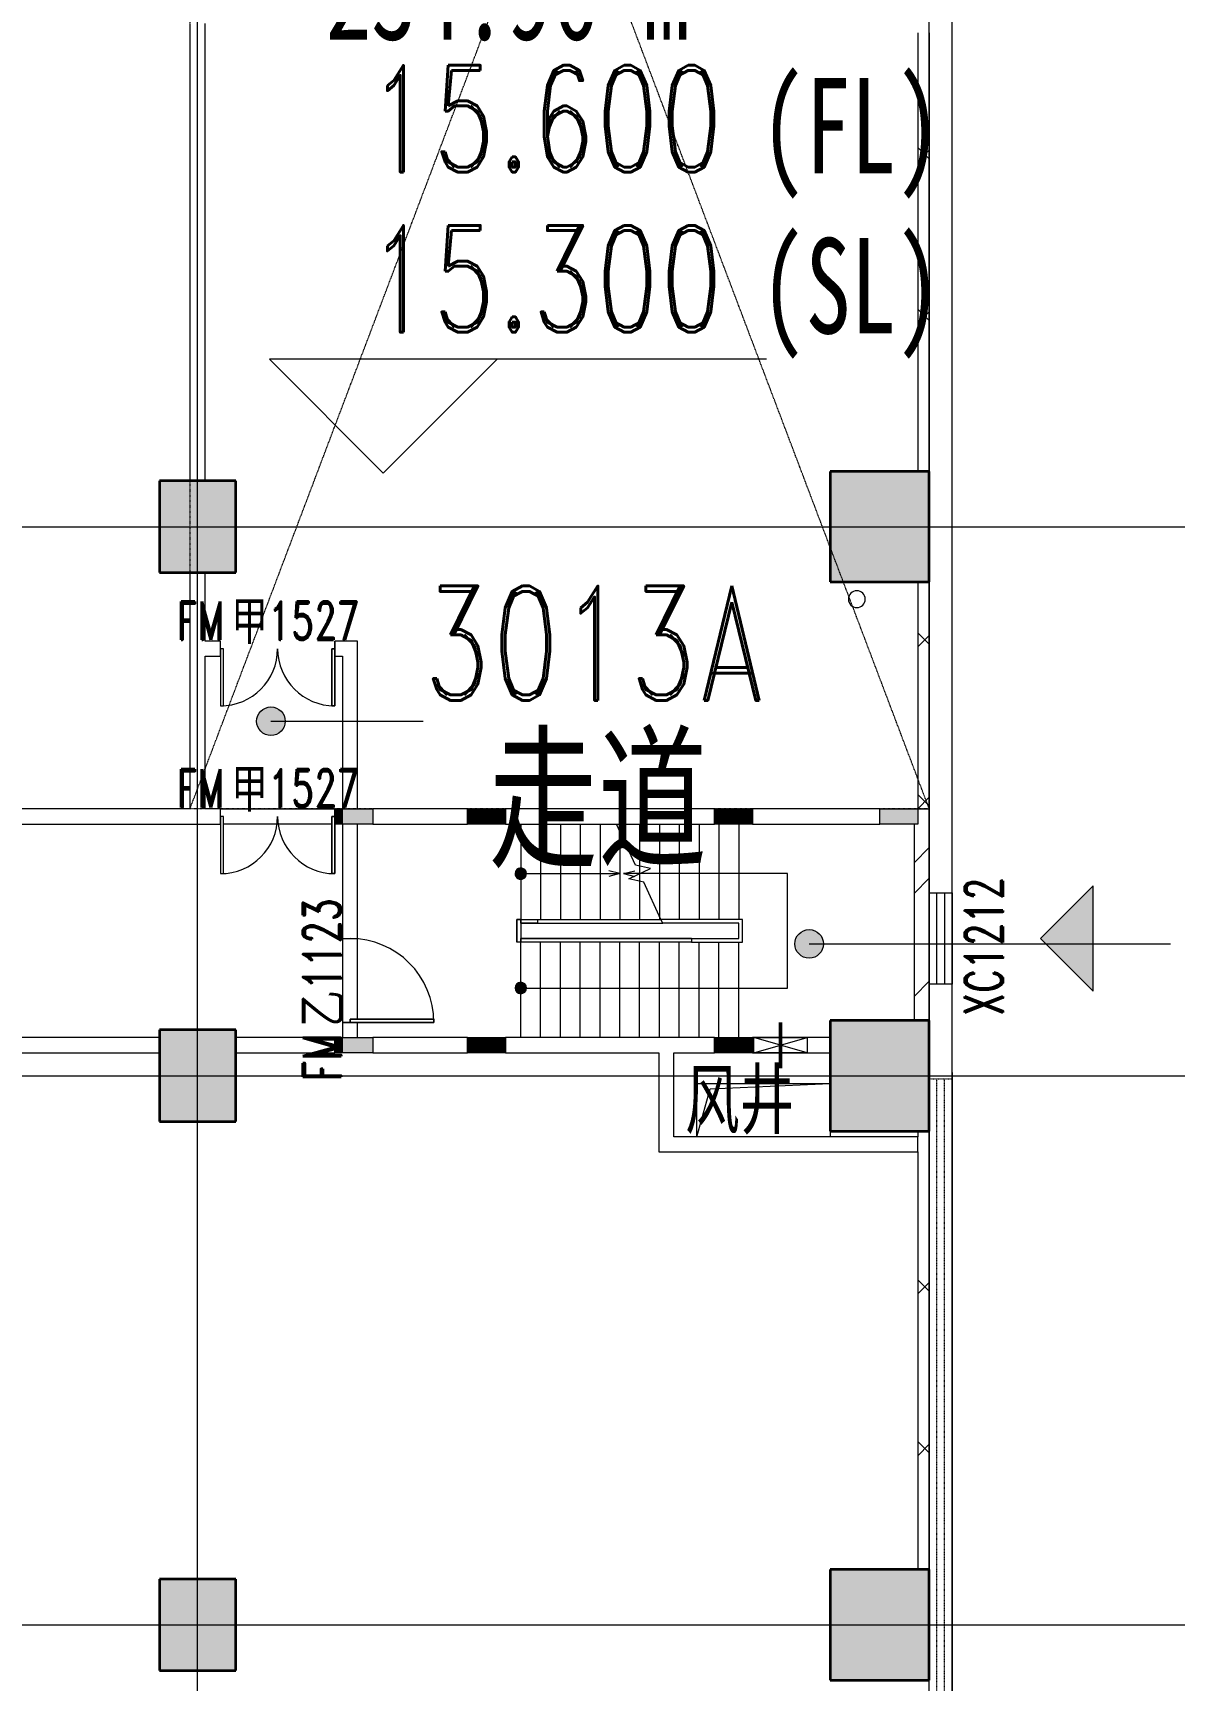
# Model space of a CAD drawing. Header units: millimetres. Extents: x -150677 to 326800, y -31706 to 192400.
# Drawn here: x 281039 to 296012, y 107275 to 128875 of the extents above; entities that cross this region are included whole.
import ezdxf

# ---------------------------------------------------------------- set-up
doc = ezdxf.new("R2010")
doc.units = ezdxf.units.MM
for name, pattern in [('X-HLP3-AR-F3-LAY-03-001$0$DASH-2', [1.6, 0.8, -0.8]), ('X-HLP3-AR-F3-LAY-03-001$0$划线', [6.36, 3.18, -3.18]), ('X-HLP3-AR-F3-LAY-03-001$0$架空线', [3.97, 2.38, -1.59]), ('X-HLP3-AR-F3-LAY-03-001$0$轴网线', [22.04, 18.38, -1.83, 0, -1.83])]:
    doc.linetypes.add(name, pattern=pattern)
doc.layers.get('0').update_dxf_attribs({"color": 8})
doc.layers.get('Defpoints').update_dxf_attribs({"color": 8})
for name, color, linetype, lineweight in [('X-HLP3-AR-F3-LAY-03-001$0$A-ANNO-DIMS', 8, 'Continuous', 9), ('X-HLP3-AR-F3-LAY-03-001$0$A-ANNO-NOTE', 8, 'Continuous', 5), ('X-HLP3-AR-F3-LAY-03-001$0$A-AREA-IDEN', 8, 'Continuous', 9), ('X-HLP3-AR-F3-LAY-03-001$0$A-DETL-GENF', 8, 'Continuous', 18), ('X-HLP3-AR-F3-LAY-03-001$0$A-DOOR', 8, 'Continuous', 5), ('X-HLP3-AR-F3-LAY-03-001$0$A-DOOR-IDEN', 8, 'Continuous', 9), ('X-HLP3-AR-F3-LAY-03-001$0$A-DOOR-OPNG', 8, 'Continuous', 5), ('X-HLP3-AR-F3-LAY-03-001$0$A-FLOR', 8, 'Continuous', 5), ('X-HLP3-AR-F3-LAY-03-001$0$A-FLOR-HRAL', 8, 'Continuous', 5), ('X-HLP3-AR-F3-LAY-03-001$0$A-GENM', 8, 'Continuous', 5), ('X-HLP3-AR-F3-LAY-03-001$0$A-GLAZ', 8, 'Continuous', 5), ('X-HLP3-AR-F3-LAY-03-001$0$A-GLAZ-IDEN', 8, 'Continuous', 9), ('X-HLP3-AR-F3-LAY-03-001$0$A-WALL', 8, 'Continuous', 5), ('X-HLP3-AR-F3-LAY-03-001$0$A-WALL-FNSH', 8, 'Continuous', 9), ('X-HLP3-AR-F3-LAY-03-001$0$A-WALL-PATT', 8, 'Continuous', 9), ('X-HLP3-AR-F3-LAY-03-001$0$P-PIPE', 8, 'Continuous', 5), ('X-HLP3-AR-F3-LAY-03-001$0$S-COLS', 8, 'Continuous', 5), ('X-HLP3-AR-F3-LAY-03-001$0$S-GRID', 8, 'Continuous', 9), ('X-HLP3-AR-F3-LAY-03-001$0$S-STRS', 8, 'Continuous', 5), ('X-HLP3-AR-F3-LAY-03-001$0$S-STRS-MBND', 8, 'Continuous', 5)]:
    doc.layers.add(name, color=color, linetype=linetype, lineweight=lineweight)
doc.styles.add('X-HLP3-AR-F3-LAY-03-001$0$RomanD', font='romand__.ttf', dxfattribs={"width": 0.7, "height": 1500})
doc.styles.add('X-HLP3-AR-F3-LAY-03-001$0$RomanD_1', font='romand__.ttf', dxfattribs={"width": 0.7, "height": 500})
doc.styles.add('X-HLP3-AR-F3-LAY-03-001$0$RomanD_2', font='romand__.ttf', dxfattribs={"width": 0.7, "height": 1400})
doc.styles.add('X-HLP3-AR-F3-LAY-03-001$0$RomanD_3', font='romand__.ttf', dxfattribs={"width": 0.65, "height": 1400})
doc.styles.add('X-HLP3-AR-F3-LAY-03-001$0$仿宋_1', font='simfang.ttf', dxfattribs={"width": 0.7, "height": 1500})
doc.styles.add('X-HLP3-AR-F3-LAY-03-001$0$仿宋_2', font='simfang.ttf', dxfattribs={"width": 0.7, "height": 1250})
doc.styles.add('X-HLP3-AR-F3-LAY-03-001$0$仿宋_5', font='simfang.ttf', dxfattribs={"width": 0.7, "height": 750})
doc.styles.add('X-HLP3-AR-F3-LAY-03-001$0$宋体', font='SimSun.ttf', dxfattribs={"width": 0.7, "height": 1250})
doc.styles.add('X-HLP3-AR-F3-LAY-03-001$0$微软雅黑', font='Microsoft YaHei.ttf', dxfattribs={"width": 0.7, "height": 500})
doc.dimstyles.new('X-HLP3-AR-F3-LAY-03-001$0$第一_二道尺寸线', dxfattribs={"dimscale": 304.8, "dimtxt": 1405.004626, "dimasz": 1.64042, "dimexe": 4.10105, "dimexo": 0.0625, "dimgap": 0, "dimtad": 1, "dimdec": 0, "dimzin": 0, "dimdsep": 46, "dimtxsty": 'X-HLP3-AR-F3-LAY-03-001$0$RomanD_3', "dimblk1": 'X-HLP3-AR-F3-LAY-03-001$0$_Oblique', "dimblk2": 'X-HLP3-AR-F3-LAY-03-001$0$_Oblique', "dimsah": 1, "dimcen": 0.09, "dimazin": 0, "dimtfac": 1, "dimtdec": 4, "dimtix": 1, "dimtmove": 0, "dimatfit": 3, "dimfxl": 8.2021, "dimfxlon": 1, "dimtvp": 1, "dimtolj": 1, "dimtzin": 0, "dimlwd": 18, "dimlwe": 18, "dimarcsym": 2})
pattern_1 = [(45, (-4e-09, 2e-10), (-1060.66, 1060.66), []), (135, (-4e-09, 2e-10), (-1060.66, -1060.66), [])]

# ---------------------------------------------------------------- blocks, each defined once
blk = doc.blocks.new('X-HLP3-AR-F3-LAY-03-001$0$X-AR-F3-00-W-002_HLP2_rvt-1-LAY-3F-1_500-A')
at = {"layer": 'X-HLP3-AR-F3-LAY-03-001$0$P-PIPE', "color": 96, "true_color": 0x007f00}
for start, end in [(0, 180), (180, 0)]:
    blk.add_arc((291850, 121450), 110, start, end, dxfattribs=at)
blk = doc.blocks.new('X-HLP3-AR-F3-LAY-03-001$0$X-ST-F3-03-C-001_HLP2_rvt-1-LAY-3F-1_500-A')
at = {"layer": 'X-HLP3-AR-F3-LAY-03-001$0$S-COLS', "true_color": 0xc0c0c0}
for points in [[(291527, 121675), (292800, 121675), (292800, 123125), (291500, 123125), (291500, 121675)], [(283100, 121800), (283700, 121800), (283700, 123000), (282700, 123000), (282700, 121800)], [(283700, 114600), (283700, 115800), (282700, 115800), (282700, 114600)], [(291575, 114475), (292800, 114475), (292800, 115925), (291500, 115925), (291500, 114475), (291527, 114475)], [(292000, 107275), (292800, 107275), (292800, 108725), (291500, 108725), (291500, 107275), (291616, 107275)], [(283700, 107400), (283700, 108600), (282700, 108600), (282700, 107400)]]:
    blk.add_hatch(color=9, dxfattribs=at).paths.add_polyline_path(points, flags=0)
at = {"layer": 'X-HLP3-AR-F3-LAY-03-001$0$S-COLS', "true_color": 0x808080}
for points in [[(285000, 118500), (285100, 118500), (285100, 118700), (285000, 118700)], [(285100, 118500), (285500, 118500), (285500, 118700), (285100, 118700)], [(286990, 118500), (286990, 118700), (286740, 118700), (286740, 118500)], [(287240, 118500), (287240, 118700), (286990, 118700), (286990, 118500)], [(289980, 118500), (290230, 118500), (290230, 118700), (289980, 118700)], [(290300, 118500), (290480, 118500), (290480, 118700), (290230, 118700), (290230, 118500)], [(292650, 118500), (292650, 118700), (292150, 118700), (292150, 118500), (292600, 118500)], [(285000, 115500), (285100, 115500), (285100, 115700), (285000, 115699), (285000, 115620)], [(285300, 115500), (285500, 115500), (285500, 115700), (285100, 115700), (285100, 115500)], [(286783, 115500), (286990, 115500), (286990, 115700), (286740, 115700), (286740, 115500)], [(287240, 115500), (287240, 115700), (286990, 115700), (286990, 115500)], [(290230, 115500), (290230, 115700), (289980, 115700), (289980, 115500)], [(290480, 115500), (290480, 115700), (290230, 115700), (290230, 115500)]]:
    blk.add_hatch(color=8, dxfattribs=at).paths.add_polyline_path(points, flags=0)
at = {"layer": 'X-HLP3-AR-F3-LAY-03-001$0$S-COLS', "color": 8, "lineweight": 35, "true_color": 0x808080}
for p, q in [((292800, 123125), (291500, 123125)), ((291500, 123125), (291500, 121675)), ((292800, 121675), (292800, 123125)), ((283700, 123000), (282700, 123000)), ((282700, 123000), (282700, 121800)), ((283700, 121800), (283700, 123000)), ((282700, 121800), (283700, 121800)), ((291500, 121675), (292800, 121675)), ((283700, 115800), (282700, 115800)), ((282700, 115800), (282700, 114600)), ((283700, 114600), (283700, 115800)), ((292800, 115925), (291500, 115925)), ((291500, 115925), (291500, 114475)), ((292800, 114475), (292800, 115925)), ((282700, 114600), (283700, 114600)), ((291500, 114475), (292800, 114475)), ((292800, 108725), (291500, 108725)), ((291500, 108725), (291500, 107275)), ((292800, 107275), (292800, 108725)), ((283700, 108600), (282700, 108600)), ((282700, 108600), (282700, 107400)), ((283700, 107400), (283700, 108600)), ((282700, 107400), (283700, 107400)), ((291500, 107275), (292800, 107275))]:
    blk.add_line(p, q, dxfattribs=at)
at = {"layer": 'X-HLP3-AR-F3-LAY-03-001$0$S-COLS', "color": 9, "lineweight": 15, "true_color": 0xc0c0c0}
for p, q in [((285000, 118500), (285000, 118700)), ((285000, 118700), (285100, 118700)), ((285100, 118700), (285500, 118700)), ((285100, 118500), (285100, 118700)), ((285500, 118700), (285500, 118500)), ((286740, 118700), (286990, 118700)), ((286740, 118500), (286740, 118700)), ((286990, 118700), (287240, 118700)), ((286990, 118700), (286990, 118500)), ((287240, 118700), (287240, 118500)), ((289980, 118500), (289980, 118700)), ((289980, 118700), (290230, 118700)), ((290230, 118700), (290480, 118700)), ((290230, 118500), (290230, 118700)), ((290480, 118700), (290480, 118500)), ((292150, 118700), (292650, 118700)), ((292150, 118500), (292150, 118700)), ((292650, 118700), (292650, 118500)), ((285100, 118500), (285000, 118500)), ((285300, 118500), (285100, 118500)), ((285500, 118500), (285300, 118500)), ((286990, 118500), (286740, 118500)), ((287240, 118500), (286990, 118500)), ((290230, 118500), (289980, 118500)), ((290480, 118500), (290230, 118500)), ((292450, 118500), (292150, 118500)), ((292650, 118500), (292450, 118500)), ((285000, 115500), (285000, 115700)), ((285000, 115700), (285100, 115700)), ((285100, 115700), (285300, 115700)), ((285100, 115500), (285100, 115700)), ((285300, 115700), (285500, 115700)), ((285500, 115700), (285500, 115500)), ((286740, 115700), (286990, 115700)), ((286740, 115500), (286740, 115700)), ((286990, 115700), (287240, 115700)), ((286990, 115700), (286990, 115500)), ((287240, 115700), (287240, 115500)), ((289980, 115500), (289980, 115700)), ((289980, 115700), (290230, 115700)), ((290230, 115700), (290480, 115700)), ((290230, 115500), (290230, 115700)), ((290480, 115700), (290480, 115500)), ((285100, 115500), (285000, 115500)), ((285500, 115500), (285100, 115500)), ((286990, 115500), (286740, 115500)), ((287240, 115500), (286990, 115500)), ((290230, 115500), (289980, 115500)), ((290480, 115500), (290230, 115500))]:
    blk.add_line(p, q, dxfattribs=at)
blk = doc.blocks.new('X-HLP3-AR-F3-LAY-03-001$0$栏杆扶手 - 栏杆扶手-1051157-LAY-3F-1_500-A')
at = {"layer": 'X-HLP3-AR-F3-LAY-03-001$0$A-FLOR-HRAL', "lineweight": 15}
for p, q in [((290300, 117250), (289280, 117250)), ((290300, 117200), (289303, 117200)), ((290350, 117250), (290300, 117250)), ((290350, 117250), (290300, 117250)), ((290350, 117250), (290300, 117250)), ((290300, 117000), (290300, 117200)), ((290350, 116950), (290350, 117250)), ((289680, 117000), (290300, 117000)), ((289680, 116950), (290350, 116950))]:
    blk.add_line(p, q, dxfattribs=at)
blk = doc.blocks.new('X-HLP3-AR-F3-LAY-03-001$0$顶部扶栏类型 - 顶部扶栏_内部_-1051164-LAY-3F-1_500-A')
at = {"layer": 'X-HLP3-AR-F3-LAY-03-001$0$A-FLOR-HRAL', "lineweight": 15}
for p, q in [((287440, 116950), (287440, 117000)), ((287440, 117000), (289680, 117000)), ((289680, 116950), (287440, 116950)), ((289680, 117000), (289680, 116950))]:
    blk.add_line(p, q, dxfattribs=at)
blk = doc.blocks.new('X-HLP3-AR-F3-LAY-03-001$0$顶部扶栏类型 - 顶部扶栏_内部_-V17-LAY-3F-1_500-A')
at = {"layer": 'X-HLP3-AR-F3-LAY-03-001$0$A-FLOR-HRAL', "lineweight": 15}
for p, q in [((287440, 116950), (287440, 117000)), ((289680, 117000), (287440, 117000)), ((289680, 116950), (287440, 116950))]:
    blk.add_line(p, q, dxfattribs=at)
blk = doc.blocks.new('X-HLP3-AR-F3-LAY-03-001$0$顶部扶栏类型 - 顶部扶栏_内部_-1376249-LAY-3F-1_500-A')
at = {"layer": 'X-HLP3-AR-F3-LAY-03-001$0$A-FLOR-HRAL', "lineweight": 15}
for p, q in [((287440, 117200), (287440, 117250)), ((287440, 117250), (287660, 117250)), ((287660, 117200), (287440, 117200)), ((287660, 117250), (287660, 117200))]:
    blk.add_line(p, q, dxfattribs=at)
blk = doc.blocks.new('X-HLP3-AR-F3-LAY-03-001$0$顶部扶栏类型 - 顶部扶栏_内部_-V23-LAY-3F-1_500-A')
at = {"layer": 'X-HLP3-AR-F3-LAY-03-001$0$A-FLOR-HRAL', "lineweight": 15}
for p, q in [((287440, 117250), (287440, 117200)), ((287440, 117250), (289280, 117250)), ((287440, 117200), (289303, 117200)), ((289303, 117200), (289280, 117250))]:
    blk.add_line(p, q, dxfattribs=at)
blk = doc.blocks.new('X-HLP3-AR-F3-LAY-03-001$0$顶部扶栏类型 - 顶部扶栏_内部_-1658943-LAY-3F-1_500-A')
at = {"layer": 'X-HLP3-AR-F3-LAY-03-001$0$A-FLOR-HRAL', "lineweight": 15}
for p, q in [((287390, 117250), (287440, 117250)), ((287390, 116950), (287390, 117250)), ((287440, 117200), (287440, 116950)), ((287440, 116950), (287390, 116950))]:
    blk.add_line(p, q, dxfattribs=at)
blk = doc.blocks.new('X-HLP3-AR-F3-LAY-03-001$0$顶部扶栏类型 - 顶部扶栏_内部_-V36-LAY-3F-1_500-A')
at = {"layer": 'X-HLP3-AR-F3-LAY-03-001$0$A-FLOR-HRAL', "lineweight": 15}
for p, q in [((287440, 117250), (287390, 117250)), ((287390, 117250), (287390, 116950)), ((287440, 117200), (287440, 116950)), ((287440, 116950), (287390, 116950))]:
    blk.add_line(p, q, dxfattribs=at)
blk = doc.blocks.new('X-HLP3-AR-F3-LAY-03-001$0$上楼梯路径-B - 顺砌剖面-1862824-LAY-3F-1_500-A')
at = {"layer": 'X-HLP3-AR-F3-LAY-03-001$0$A-DETL-GENF', "true_color": 0x808080}
blk.add_hatch(color=8, dxfattribs=at).paths.add_polyline_path([(0, 307), (-38, 297), (-65, 270), (-75, 232), (-65, 200), (-53, 179), (-19, 160), (19, 160), (53, 179), (72, 213), (72, 242), (65, 270), (37, 297), (19, 302)], flags=0)
at = {"layer": 'X-HLP3-AR-F3-LAY-03-001$0$A-DETL-GENF'}
for p, q in [((-1300, 232), (-1155, 271)), ((-75, 232), (-1300, 232)), ((-1300, 232), (-1155, 193)), ((53, 232), (-70, 232))]:
    blk.add_line(p, q, dxfattribs=at)
for start, end in [(360, 180), (180, 360)]:
    blk.add_arc((0, 232), 75, start, end, dxfattribs=at)
blk = doc.blocks.new('X-HLP3-AR-F3-LAY-03-001$0$下楼梯路径-D - 顺砌剖面-1888315-LAY-3F-1_500-A')
at = {"layer": 'X-HLP3-AR-F3-LAY-03-001$0$A-DETL-GENF', "true_color": 0x808080}
blk.add_hatch(color=8, dxfattribs=at).paths.add_polyline_path([(386, 1236), (349, 1226), (321, 1198), (314, 1180), (314, 1142), (321, 1123), (349, 1096), (386, 1086), (419, 1096), (439, 1108), (459, 1142), (459, 1170), (451, 1198), (436, 1216), (406, 1233)], flags=0)
at = {"layer": 'X-HLP3-AR-F3-LAY-03-001$0$A-DETL-GENF'}
for p, q in [((314, 1161), (-3114, 1161)), ((-3114, 1161), (-3114, -339)), ((386, 1161), (314, 1161)), ((-3114, -339), (-964, -339)), ((-964, -339), (-1109, -300)), ((-964, -339), (-1109, -378))]:
    blk.add_line(p, q, dxfattribs=at)
for start, end in [(0, 180), (180, 360)]:
    blk.add_arc((386, 1161), 75, start, end, dxfattribs=at)
blk = doc.blocks.new('X-HLP3-AR-F3-LAY-03-001$0$AR-F3-00-STA-001_HLP2_rvt-1-LAY-3F-1_500-A')
at = {"layer": 'X-HLP3-AR-F3-LAY-03-001$0$S-STRS', "lineweight": 15}
for p, q in [((287440, 118500), (287440, 117922)), ((287700, 118500), (287700, 117250)), ((287960, 118500), (287960, 117250)), ((288220, 118500), (288220, 117250)), ((288480, 118500), (288480, 117250)), ((288740, 118500), (288740, 118408)), ((288740, 118408), (288740, 117250)), ((289000, 118500), (289000, 117950)), ((289260, 118500), (289260, 117292)), ((289520, 118500), (289520, 117250)), ((289780, 118500), (289780, 117250)), ((290040, 118500), (290040, 117250)), ((290300, 118500), (290300, 117250)), ((289000, 117950), (289000, 117850)), ((287440, 117917), (287440, 117775)), ((287440, 117775), (287440, 117250)), ((289000, 117850), (289000, 117750)), ((289000, 117750), (289000, 117250)), ((289260, 117292), (289260, 117250)), ((285100, 117000), (285100, 115900)), ((287440, 116425), (287440, 116950)), ((287700, 115700), (287700, 116950)), ((287960, 115700), (287960, 116950)), ((288220, 115700), (288220, 116950)), ((288480, 115700), (288480, 116950)), ((288740, 115700), (288740, 116950)), ((289000, 115700), (289000, 116950)), ((289260, 115700), (289260, 116950)), ((289520, 115700), (289520, 116950)), ((289780, 115700), (289780, 116950)), ((290040, 115700), (290040, 116950)), ((290300, 115700), (290300, 116950)), ((287440, 116295), (287440, 116420)), ((287440, 116275), (287440, 116290)), ((287440, 115700), (287440, 116275))]:
    blk.add_line(p, q, dxfattribs=at)
at = {"layer": 'X-HLP3-AR-F3-LAY-03-001$0$S-STRS', "linetype": 'X-HLP3-AR-F3-LAY-03-001$0$架空线', "lineweight": 15}
for p, q in [((287440, 118500), (287440, 117922)), ((287700, 118500), (287700, 117250)), ((287960, 118500), (287960, 117250)), ((288220, 118500), (288220, 117250)), ((288480, 118500), (288480, 117250)), ((288740, 118500), (288740, 118408)), ((288740, 118408), (288740, 117250)), ((289000, 118500), (289000, 117950)), ((289260, 118500), (289260, 117292)), ((289520, 118500), (289520, 117250)), ((289780, 118500), (289780, 117250)), ((290040, 118500), (290040, 117250)), ((290300, 118500), (290300, 117250)), ((289000, 117950), (289000, 117850)), ((287440, 117917), (287440, 117775)), ((287440, 117775), (287440, 117250)), ((289000, 117850), (289000, 117750)), ((289000, 117750), (289000, 117250)), ((289260, 117292), (289260, 117250)), ((287440, 116425), (287440, 116950)), ((287700, 115700), (287700, 116950)), ((287960, 115700), (287960, 116950)), ((288220, 115700), (288220, 116950)), ((288480, 115700), (288480, 116950)), ((288740, 115700), (288740, 116950)), ((289000, 115700), (289000, 116950)), ((289260, 115700), (289260, 116950)), ((289520, 115700), (289520, 116950)), ((289780, 115700), (289780, 116950)), ((290040, 115700), (290040, 116950)), ((290300, 115700), (290300, 116950)), ((287440, 116295), (287440, 116420)), ((287440, 116275), (287440, 116290)), ((287440, 115700), (287440, 116275))]:
    blk.add_line(p, q, dxfattribs=at)
at = {"layer": 'X-HLP3-AR-F3-LAY-03-001$0$S-STRS-MBND', "lineweight": 15}
for p, q in [((288947, 117963), (288697, 118500)), ((289142, 117916), (288947, 117963)), ((288858, 117784), (289142, 117916)), ((289053, 117737), (288858, 117784)), ((289280, 117250), (289053, 117737))]:
    blk.add_line(p, q, dxfattribs=at)
at = {"lineweight": 15, "rotation": 180}
for name, p in [('X-HLP3-AR-F3-LAY-03-001$0$上楼梯路径-B - 顺砌剖面-1862824-LAY-3F-1_500-A', (287440, 118082)), ('X-HLP3-AR-F3-LAY-03-001$0$下楼梯路径-D - 顺砌剖面-1888315-LAY-3F-1_500-A', (287826, 117511))]:
    blk.add_blockref(name, p, dxfattribs=at)
at = {"color": 163, "lineweight": 15, "true_color": 0x667fcc}
for name in ['X-HLP3-AR-F3-LAY-03-001$0$顶部扶栏类型 - 顶部扶栏_内部_-1658943-LAY-3F-1_500-A', 'X-HLP3-AR-F3-LAY-03-001$0$顶部扶栏类型 - 顶部扶栏_内部_-V36-LAY-3F-1_500-A', 'X-HLP3-AR-F3-LAY-03-001$0$顶部扶栏类型 - 顶部扶栏_内部_-1376249-LAY-3F-1_500-A', 'X-HLP3-AR-F3-LAY-03-001$0$顶部扶栏类型 - 顶部扶栏_内部_-V23-LAY-3F-1_500-A', 'X-HLP3-AR-F3-LAY-03-001$0$栏杆扶手 - 栏杆扶手-1051157-LAY-3F-1_500-A', 'X-HLP3-AR-F3-LAY-03-001$0$顶部扶栏类型 - 顶部扶栏_内部_-1051164-LAY-3F-1_500-A', 'X-HLP3-AR-F3-LAY-03-001$0$顶部扶栏类型 - 顶部扶栏_内部_-V17-LAY-3F-1_500-A']:
    blk.add_blockref(name, (0, 0), dxfattribs=at)
blk = doc.blocks.new('X-HLP3-AR-F3-LAY-03-001$0$单扇平开防火门_带观察窗 - FM乙1123-4703350-LAY-3F-1_500-A')
at = {"layer": 'X-HLP3-AR-F3-LAY-03-001$0$A-DOOR'}
for p, q in [((550, 1100), (510, 1100)), ((510, 1100), (510, 0)), ((510, 1100), (550, 1100)), ((510, 900), (510, 1100)), ((550, 0), (550, 1100)), ((550, 1100), (550, 900)), ((510, 700), (510, 900)), ((550, 900), (550, 700)), ((510, 0), (510, 700)), ((550, 700), (550, 100)), ((510, 0), (550, 0)), ((550, 0), (510, 0))]:
    blk.add_line(p, q, dxfattribs=at)
blk.add_arc((550, 0), 1100, 90, 180, dxfattribs=at)
at = {"layer": 'X-HLP3-AR-F3-LAY-03-001$0$A-DOOR-OPNG'}
for p, q in [((-550, -100), (-550, 100)), ((550, -99), (550, 100))]:
    blk.add_line(p, q, dxfattribs=at)
blk = doc.blocks.new('X-HLP3-AR-F3-LAY-03-001$0$单扇窗 - XC1212-4534988-LAY-3F-1_500-A')
at = {"layer": 'X-HLP3-AR-F3-LAY-03-001$0$A-GLAZ'}
for p, q in [((-600, -155), (-600, 145)), ((-600, 145), (600, 145)), ((-600, 45), (600, 45)), ((600, 145), (600, -155)), ((600, -55), (-600, -55)), ((600, -155), (-600, -155))]:
    blk.add_line(p, q, dxfattribs=at)
blk = doc.blocks.new('X-HLP3-AR-F3-LAY-03-001$0$楼板洞口-A - F01-无翻边-4229765-LAY-3F-1_500-A')
at = {"layer": 'X-HLP3-AR-F3-LAY-03-001$0$A-GENM'}
for p, q in [((0, 0), (0, 700)), ((0, 700), (1750, 700)), ((175, 630), (1750, 700)), ((0, 0), (175, 630)), ((1750, 75), (1750, 0))]:
    blk.add_line(p, q, dxfattribs=at)
blk = doc.blocks.new('X-HLP3-AR-F3-LAY-03-001$0$双扇平开防火门_带观察窗 - FM甲1527-V70-LAY-3F-1_500-A')
at = {"layer": 'X-HLP3-AR-F3-LAY-03-001$0$A-DOOR'}
for p, q in [((-750, 100), (-750, 750)), ((-750, 750), (-710, 750)), ((-750, 750), (-750, 550)), ((-710, 750), (-750, 750)), ((-710, 750), (-710, 0)), ((-710, 550), (-710, 750)), ((750, 750), (710, 750)), ((710, 750), (710, 0)), ((750, 750), (710, 750)), ((710, 750), (710, 550)), ((750, 0), (750, 750)), ((750, 550), (750, 750)), ((-750, 550), (-750, 350)), ((-710, 350), (-710, 550)), ((710, 550), (710, 350)), ((750, 350), (750, 550)), ((-750, 350), (-750, 100)), ((-710, 0), (-710, 350)), ((710, 350), (710, 0)), ((750, 100), (750, 350)), ((-710, 0), (-750, 0)), ((-750, 0), (-710, 0)), ((710, 0), (750, 0)), ((710, 0), (750, 0))]:
    blk.add_line(p, q, dxfattribs=at)
for centre, start, end in [((-750, 0), 0, 90), ((750, 0), 90, 180)]:
    blk.add_arc(centre, 750, start, end, dxfattribs=at)
at = {"layer": 'X-HLP3-AR-F3-LAY-03-001$0$A-DOOR-OPNG'}
blk.add_line((750, 100), (750, -100), dxfattribs=at)
blk = doc.blocks.new('X-HLP3-AR-F3-LAY-03-001$0$矩形墙洞-D - H-4458347-LAY-3F-1_500-A')
at = {"layer": 'X-HLP3-AR-F3-LAY-03-001$0$A-GENM', "color": 7, "lineweight": 50}
blk.add_line((125, 300), (125, -300), dxfattribs=at)
at = {"layer": 'X-HLP3-AR-F3-LAY-03-001$0$A-GENM'}
for p, q in [((-225, -100), (-225, 100)), ((-225, 100), (475, 100)), ((475, -100), (-225, 100)), ((-225, -100), (475, 100)), ((475, 100), (475, -100)), ((475, -100), (-225, -100))]:
    blk.add_line(p, q, dxfattribs=at)
blk = doc.blocks.new('X-HLP3-AR-F3-LAY-03-001$0$双扇平开防火门_带观察窗 - FM甲1527-4642802-LAY-3F-1_500-A')
at = {"layer": 'X-HLP3-AR-F3-LAY-03-001$0$A-DOOR'}
for p, q in [((-750, 0), (-750, 750)), ((-750, 750), (-710, 750)), ((-750, 750), (-750, 550)), ((-710, 750), (-750, 750)), ((-710, 750), (-710, 0)), ((-710, 550), (-710, 750)), ((750, 750), (710, 750)), ((710, 750), (710, 0)), ((750, 750), (710, 750)), ((710, 750), (710, 550)), ((750, 0), (750, 750)), ((750, 550), (750, 750)), ((-750, 550), (-750, 350)), ((-710, 350), (-710, 550)), ((710, 550), (710, 350)), ((750, 350), (750, 550)), ((-750, 350), (-750, 100)), ((-710, 0), (-710, 350)), ((710, 350), (710, 0)), ((750, 100), (750, 350)), ((-710, 0), (-750, 0)), ((-750, 0), (-710, 0)), ((710, 0), (750, 0)), ((710, 0), (750, 0))]:
    blk.add_line(p, q, dxfattribs=at)
for centre, start, end in [((-750, 0), 0, 90), ((750, 0), 90, 180)]:
    blk.add_arc(centre, 750, start, end, dxfattribs=at)
at = {"layer": 'X-HLP3-AR-F3-LAY-03-001$0$A-DOOR-OPNG'}
for p, q in [((-750, 100), (-750, -100)), ((750, 100), (750, -100))]:
    blk.add_line(p, q, dxfattribs=at)
blk = doc.blocks.new('X-HLP3-AR-F3-LAY-03-001$0$百叶窗-带贴面 - BYC28728-4847192-LAY-3F-1_500-A')
at = {"layer": 'X-HLP3-AR-F3-LAY-03-001$0$A-GLAZ'}
for p, q in [((-14429, 250), (14451, 250)), ((14451, 250), (-14429, 250))]:
    blk.add_line(p, q, dxfattribs=at)
at = {"layer": 'X-HLP3-AR-F3-LAY-03-001$0$A-GLAZ', "linetype": 'X-HLP3-AR-F3-LAY-03-001$0$DASH-2'}
for p, q in [((-14349, -50), (-14349, 250)), ((14371, 250), (-14349, 250)), ((14371, 150), (-14349, 150)), ((14371, 50), (-14349, 50)), ((-7914, -50), (-13664, -50))]:
    blk.add_line(p, q, dxfattribs=at)
blk = doc.blocks.new('X-HLP3-AR-F3-LAY-03-001$0$under ground - A-4490530-LAY-3F-1_500-A')
at = {"layer": 'X-HLP3-AR-F3-LAY-03-001$0$A-DETL-GENF', "color": 9, "linetype": 'X-HLP3-AR-F3-LAY-03-001$0$划线', "lineweight": 5, "true_color": 0xbababa}
for p, q in [((0, 0), (0, -25600)), ((0, -25600), (9700, 0)), ((9700, -25600), (0, 0)), ((9700, -25600), (9700, 0)), ((9700, -25600), (0, -25600))]:
    blk.add_line(p, q, dxfattribs=at)
blk = doc.blocks.new('X-HLP3-AR-F3-LAY-03-001$0$_Oblique')
at = {"color": 0, "linetype": 'ByBlock', "lineweight": -2}
blk.add_line((-0.5, -0.5), (0.5, 0.5), dxfattribs=at)
blk = doc.blocks.new('*D927')
at = {"layer": 'Defpoints', "color": 0, "transparency": 16777216}
for p in [(308800, 151200), (311300, 151200), (308800, 144000), (165600, -17706.224274), (172800, -17706.224274), (172800, -20206.224274)]:
    blk.add_point(p, dxfattribs=at)
at = {"layer": 'X-HLP3-AR-F3-LAY-03-001$0$A-ANNO-DIMS', "color": 0, "lineweight": 18, "transparency": 16777216}
for p, q in [((308819.05, 151200), (312550, 151200)), ((311300, 144000), (311300, 151200)), ((308819.05, 144000), (312550, 144000)), ((165600, -17725.274274), (165600, -21456.224274)), ((172800, -17725.274274), (172800, -21456.224274)), ((165600, -20206.224274), (172800, -20206.224274))]:
    blk.add_line(p, q, dxfattribs=at)
at = {"layer": 'X-HLP3-AR-F3-LAY-03-001$0$A-ANNO-DIMS', "color": 0, "lineweight": 18, "transparency": 16777216, "xscale": 500.0000000000001, "yscale": 500.0000000000001, "zscale": 500.0000000000001}
for p, rotation in [((311300, 151200), 90), ((311300, 144000), 270), ((165600, -20206.224274), 180)]:
    blk.add_blockref('X-HLP3-AR-F3-LAY-03-001$0$_Oblique', p, dxfattribs=dict(at, rotation=rotation))
blk.add_blockref('X-HLP3-AR-F3-LAY-03-001$0$_Oblique', (172800, -20206.224274), dxfattribs=at)
at = {"layer": 'X-HLP3-AR-F3-LAY-03-001$0$A-ANNO-DIMS', "color": 0, "lineweight": 18, "transparency": 16777216, "insert": (310600, 147600), "char_height": 1400, "width": 3890.7820424, "attachment_point": 5, "rotation": 90, "style": 'X-HLP3-AR-F3-LAY-03-001$0$RomanD_3'}
blk.add_mtext('\\A1;7200', dxfattribs=at)
at = {"layer": 'X-HLP3-AR-F3-LAY-03-001$0$A-ANNO-DIMS', "color": 0, "lineweight": 18, "transparency": 16777216, "insert": (169200, -19506.224274), "char_height": 1400, "width": 3890.7820424, "attachment_point": 5, "style": 'X-HLP3-AR-F3-LAY-03-001$0$RomanD_3'}
blk.add_mtext('\\A1;7200', dxfattribs=at)
blk = doc.blocks.new('*D928')
at = {"layer": 'Defpoints', "color": 0, "transparency": 16777216}
for p in [(308800, 158400), (311300, 158400), (308800, 151200), (172800, -17706.224274), (180000, -17706.224274), (180000, -20206.224274)]:
    blk.add_point(p, dxfattribs=at)
at = {"layer": 'X-HLP3-AR-F3-LAY-03-001$0$A-ANNO-DIMS', "color": 0, "lineweight": 18, "transparency": 16777216}
for p, q in [((308819.05, 158400), (312550, 158400)), ((311300, 151200), (311300, 158400)), ((308819.05, 151200), (312550, 151200)), ((172800, -17725.274274), (172800, -21456.224274)), ((180000, -17725.274274), (180000, -21456.224274)), ((172800, -20206.224274), (180000, -20206.224274))]:
    blk.add_line(p, q, dxfattribs=at)
at = {"layer": 'X-HLP3-AR-F3-LAY-03-001$0$A-ANNO-DIMS', "color": 0, "lineweight": 18, "transparency": 16777216, "xscale": 500.0000000000001, "yscale": 500.0000000000001, "zscale": 500.0000000000001}
for p, rotation in [((311300, 158400), 90), ((311300, 151200), 270), ((172800, -20206.224274), 180)]:
    blk.add_blockref('X-HLP3-AR-F3-LAY-03-001$0$_Oblique', p, dxfattribs=dict(at, rotation=rotation))
blk.add_blockref('X-HLP3-AR-F3-LAY-03-001$0$_Oblique', (180000, -20206.224274), dxfattribs=at)
at = {"layer": 'X-HLP3-AR-F3-LAY-03-001$0$A-ANNO-DIMS', "color": 0, "lineweight": 18, "transparency": 16777216, "insert": (310600, 154800), "char_height": 1400, "width": 3890.7820424, "attachment_point": 5, "rotation": 90, "style": 'X-HLP3-AR-F3-LAY-03-001$0$RomanD_3'}
blk.add_mtext('\\A1;7200', dxfattribs=at)
at = {"layer": 'X-HLP3-AR-F3-LAY-03-001$0$A-ANNO-DIMS', "color": 0, "lineweight": 18, "transparency": 16777216, "insert": (176400, -19506.224274), "char_height": 1400, "width": 3890.7820424, "attachment_point": 5, "style": 'X-HLP3-AR-F3-LAY-03-001$0$RomanD_3'}
blk.add_mtext('\\A1;7200', dxfattribs=at)
blk = doc.blocks.new('*D929')
at = {"layer": 'Defpoints', "color": 0, "transparency": 16777216}
for p in [(308800, 159050), (311300, 159050), (308800, 158400), (180000, -17706), (187200, -17706), (187200, -20206)]:
    blk.add_point(p, dxfattribs=at)
at = {"layer": 'X-HLP3-AR-F3-LAY-03-001$0$A-ANNO-DIMS', "color": 0, "lineweight": 18, "transparency": 16777216}
for p, q in [((311300, 159050), (311300, 159550)), ((308819, 159050), (312550, 159050)), ((311300, 158400), (311300, 159050)), ((308819, 158400), (312550, 158400)), ((311300, 158400), (311300, 157900)), ((180000, -17725), (180000, -21456)), ((187200, -17725), (187200, -21456)), ((180000, -20206), (187200, -20206))]:
    blk.add_line(p, q, dxfattribs=at)
at = {"layer": 'X-HLP3-AR-F3-LAY-03-001$0$A-ANNO-DIMS', "color": 0, "lineweight": 18, "transparency": 16777216, "xscale": 500.0000000000001, "yscale": 500.0000000000001, "zscale": 500.0000000000001}
for p, rotation in [((311300, 159050), 270), ((311300, 158400), 90), ((180000, -20206), 180)]:
    blk.add_blockref('X-HLP3-AR-F3-LAY-03-001$0$_Oblique', p, dxfattribs=dict(at, rotation=rotation))
blk.add_blockref('X-HLP3-AR-F3-LAY-03-001$0$_Oblique', (187200, -20206), dxfattribs=at)
at = {"layer": 'X-HLP3-AR-F3-LAY-03-001$0$A-ANNO-DIMS', "color": 0, "lineweight": 18, "transparency": 16777216, "insert": (310600, 158725), "char_height": 1400, "width": 2918.09, "attachment_point": 5, "rotation": 90, "style": 'X-HLP3-AR-F3-LAY-03-001$0$RomanD_3'}
blk.add_mtext('\\A1;650', dxfattribs=at)
at = {"layer": 'X-HLP3-AR-F3-LAY-03-001$0$A-ANNO-DIMS', "color": 0, "lineweight": 18, "transparency": 16777216, "insert": (183600, -19506), "char_height": 1400, "width": 3890.78, "attachment_point": 5, "style": 'X-HLP3-AR-F3-LAY-03-001$0$RomanD_3'}
blk.add_mtext('\\A1;7200', dxfattribs=at)
blk = doc.blocks.new('*D930')
at = {"layer": 'Defpoints', "color": 0, "transparency": 16777216}
for p in [(312800, 159050), (312800, -650), (315300, -650), (187200, -17706), (194400, -17706), (194400, -20206)]:
    blk.add_point(p, dxfattribs=at)
at = {"layer": 'X-HLP3-AR-F3-LAY-03-001$0$A-ANNO-DIMS', "color": 0, "lineweight": 18, "transparency": 16777216}
for p, q in [((312819, 159050), (316550, 159050)), ((315300, 159050), (315300, -650)), ((312819, -650), (316550, -650)), ((187200, -17725), (187200, -21456)), ((194400, -17725), (194400, -21456)), ((187200, -20206), (194400, -20206))]:
    blk.add_line(p, q, dxfattribs=at)
at = {"layer": 'X-HLP3-AR-F3-LAY-03-001$0$A-ANNO-DIMS', "color": 0, "lineweight": 18, "transparency": 16777216, "xscale": 500.0000000000001, "yscale": 500.0000000000001, "zscale": 500.0000000000001}
for p, rotation in [((315300, 159050), 90), ((315300, -650), 270), ((187200, -20206), 180)]:
    blk.add_blockref('X-HLP3-AR-F3-LAY-03-001$0$_Oblique', p, dxfattribs=dict(at, rotation=rotation))
blk.add_blockref('X-HLP3-AR-F3-LAY-03-001$0$_Oblique', (194400, -20206), dxfattribs=at)
at = {"layer": 'X-HLP3-AR-F3-LAY-03-001$0$A-ANNO-DIMS', "color": 0, "lineweight": 18, "transparency": 16777216, "insert": (314600, 79200), "char_height": 1400, "width": 5836.17, "attachment_point": 5, "rotation": 90, "style": 'X-HLP3-AR-F3-LAY-03-001$0$RomanD_3'}
blk.add_mtext('\\A1;159700', dxfattribs=at)
at = {"layer": 'X-HLP3-AR-F3-LAY-03-001$0$A-ANNO-DIMS', "color": 0, "lineweight": 18, "transparency": 16777216, "insert": (190800, -19506), "char_height": 1400, "width": 3890.78, "attachment_point": 5, "style": 'X-HLP3-AR-F3-LAY-03-001$0$RomanD_3'}
blk.add_mtext('\\A1;7200', dxfattribs=at)
blk = doc.blocks.new('*D932')
at = {"layer": 'Defpoints', "color": 0, "transparency": 16777216}
for p in [(293100, 180900), (-300, 178400), (293100, 178400), (201600, -17706.224274), (208800, -17706.224274), (208800, -20206.224274)]:
    blk.add_point(p, dxfattribs=at)
at = {"layer": 'X-HLP3-AR-F3-LAY-03-001$0$A-ANNO-DIMS', "color": 0, "lineweight": 18, "transparency": 16777216}
for p, q in [((-300, 178419.05), (-300, 182150)), ((293100, 178419.05), (293100, 182150)), ((-300, 180900), (293100, 180900)), ((201600, -17725.274274), (201600, -21456.224274)), ((208800, -17725.274274), (208800, -21456.224274)), ((201600, -20206.224274), (208800, -20206.224274))]:
    blk.add_line(p, q, dxfattribs=at)
at = {"layer": 'X-HLP3-AR-F3-LAY-03-001$0$A-ANNO-DIMS', "color": 0, "lineweight": 18, "transparency": 16777216, "xscale": 500.0000000000001, "yscale": 500.0000000000001, "zscale": 500.0000000000001, "rotation": 180}
for p in [(-300, 180900), (201600, -20206.224274)]:
    blk.add_blockref('X-HLP3-AR-F3-LAY-03-001$0$_Oblique', p, dxfattribs=at)
at = {"layer": 'X-HLP3-AR-F3-LAY-03-001$0$A-ANNO-DIMS', "color": 0, "lineweight": 18, "transparency": 16777216, "xscale": 500.0000000000001, "yscale": 500.0000000000001, "zscale": 500.0000000000001}
for p in [(293100, 180900), (208800, -20206.224274)]:
    blk.add_blockref('X-HLP3-AR-F3-LAY-03-001$0$_Oblique', p, dxfattribs=at)
at = {"layer": 'X-HLP3-AR-F3-LAY-03-001$0$A-ANNO-DIMS', "color": 0, "lineweight": 18, "transparency": 16777216, "char_height": 1400, "attachment_point": 5, "style": 'X-HLP3-AR-F3-LAY-03-001$0$RomanD_3'}
for s, insert, width in [('\\A1;293400', (146400, 181600), 5836.1730636), ('\\A1;7200', (205200, -19506.224274), 3890.7820424)]:
    blk.add_mtext(s, dxfattribs=dict(at, insert=insert, width=width))
blk = doc.blocks.new('X-HLP3-AR-F3-LAY-03-001$0$高程点-说明仿宋-2 - 高程点-说明仿宋-2-1141479-LAY-3F-1_500-A')
at = {"layer": 'X-HLP3-AR-F3-LAY-03-001$0$A-ANNO-NOTE', "lineweight": 18}
for p, q in [((10.062, 2.987), (-2.987, 2.987)), ((0, 0), (-2.987, 2.987)), ((0, 0), (2.987, 2.987))]:
    blk.add_line(p, q, dxfattribs=at)

msp = doc.modelspace()

# ---------------------------------------------------------------- hatches: boundary and pattern name
at = {"layer": 'X-HLP3-AR-F3-LAY-03-001$0$A-ANNO-NOTE'}
msp.add_hatch(color=256, dxfattribs=at).paths.add_polyline_path([(294950, 116310.7), (294950, 117689.3), (294260.7, 117000)], flags=0)
at = {"layer": 'X-HLP3-AR-F3-LAY-03-001$0$A-AREA-IDEN', "lineweight": 18}
h = msp.add_hatch(color=256, dxfattribs=at)
edge = h.paths.add_edge_path(flags=0)
edge.add_arc((284162.1, 119849.1), 187.5, 0, 360)
h = msp.add_hatch(color=256, dxfattribs=at)
edge = h.paths.add_edge_path(flags=0)
edge.add_arc((291224.1, 116929), 187.5, 0, 360)
at = {"layer": 'X-HLP3-AR-F3-LAY-03-001$0$A-WALL-PATT', "lineweight": 5}
h = msp.add_hatch(dxfattribs=at)
h.set_pattern_fill('FP_14', color=256, style=0, pattern_type=2)
h.set_pattern_definition(pattern_1)
h.paths.add_polyline_path([(292734.9, 118700), (292800, 118700), (292800, 121675), (292650, 121675), (292650, 118700)], flags=0)
h.paths.add_polyline_path([(292800, 123125), (292800, 128875), (292650, 128875), (292650, 123125), (292754.4, 123125)], flags=0)
h.paths.add_polyline_path([(292800, 130325), (292800, 133240), (292650, 133240), (292650, 130325), (292680.1, 130325)], flags=0)
h.paths.add_polyline_path([(292650, 137525), (292800, 137525), (292800, 143275), (292650, 143275)], flags=0)
h = msp.add_hatch(dxfattribs=at)
h.set_pattern_fill('FP_17', color=256, style=0, pattern_type=2)
h.set_pattern_definition([(45, (-4e-09, 2e-10), (-1325.825, 1325.825), []), (45, (-4e-09, 400), (-1325.825, 1325.825), []), (45, (-4e-09, 1300), (-1325.825, 1325.825), [1875, -625])])
h.paths.add_polyline_path([(292771.7, 115925), (292800, 115925), (292800, 118700), (292650, 118700), (292650, 118500), (292600, 118500), (292600, 115925), (292650, 115925)], flags=0)
h = msp.add_hatch(dxfattribs=at)
h.set_pattern_fill('FP_14', color=256, style=0, pattern_type=2)
h.set_pattern_definition(pattern_1)
h.paths.add_polyline_path([(292734.9, 82700), (292800, 82700), (292800, 85675), (292650, 85675), (292650, 82700)], flags=0)
h.paths.add_polyline_path([(292650, 87125), (292800, 87125), (292800, 92875), (292650, 92875)], flags=0)
h.paths.add_polyline_path([(292800, 94325), (292800, 97240), (292650, 97240), (292650, 94325), (292767.5, 94325)], flags=0)
h.paths.add_polyline_path([(292650, 101525), (292800, 101525), (292800, 107275), (292650, 107275), (292650, 106883.1)], flags=0)
h.paths.add_polyline_path([(292711.1, 108725), (292800, 108725), (292800, 114475), (292650, 114475), (292650, 108725)], flags=0)

# ---------------------------------------------------------------- linework, layer by layer
at = {"layer": 'X-HLP3-AR-F3-LAY-03-001$0$A-ANNO-NOTE', "lineweight": 18}
for p, q in [((294950, 117689.3), (294260.7, 117000)), ((294950, 116310.7), (294950, 117689.3)), ((294260.7, 117000), (294950, 116310.7))]:
    msp.add_line(p, q, dxfattribs=at)
at = {"layer": 'X-HLP3-AR-F3-LAY-03-001$0$A-AREA-IDEN', "lineweight": 18}
for p, q in [((284162.1, 119849.1), (286157.7, 119849.1)), ((291224.1, 116929), (295965.7, 116929))]:
    msp.add_line(p, q, dxfattribs=at)
for centre in [(284162.1, 119849.1), (291224.1, 116929)]:
    msp.add_circle(centre, 187.5, dxfattribs=at)
at = {"layer": 'X-HLP3-AR-F3-LAY-03-001$0$A-FLOR'}
for p, q in [((283500, 118700), (285000, 118700)), ((284960, 118500), (283540, 118500)), ((285300, 115940), (285300, 117000)), ((289750, 115100), (291500, 115100)), ((289750, 114400), (289750, 115100)), ((291500, 114475), (291500, 114400))]:
    msp.add_line(p, q, dxfattribs=at)
at = {"layer": 'X-HLP3-AR-F3-LAY-03-001$0$A-WALL', "lineweight": 9}
for p, q in [((283100, 129000), (283100, 123000)), ((283300, 123000), (283300, 129000)), ((292650, 128875), (292650, 123125)), ((292800, 128875), (292800, 123125)), ((292800, 123125), (292800, 128875)), ((283100, 121800), (283100, 118700)), ((283300, 120900), (283300, 121800)), ((292650, 121675), (292650, 118700)), ((292800, 121675), (292800, 115925)), ((292800, 118700), (292800, 121675)), ((283500, 120900), (283300, 120900)), ((283500, 120700), (283500, 120900)), ((285300, 120900), (285000, 120900)), ((285000, 120900), (285000, 120700)), ((285300, 118700), (285300, 120900)), ((283300, 118700), (283300, 120700)), ((283300, 120700), (283500, 120700)), ((285000, 120700), (285100, 120700)), ((285100, 120700), (285100, 118700)), ((283100, 118700), (268500, 118700)), ((283500, 118700), (283300, 118700)), ((283500, 118500), (283500, 118700)), ((286740, 118700), (285500, 118700)), ((289980, 118700), (287240, 118700)), ((292150, 118700), (290480, 118700)), ((292800, 115925), (292800, 118700)), ((268500, 118500), (283500, 118500)), ((285100, 118500), (285100, 117000)), ((285300, 117000), (285300, 118500)), ((285500, 118500), (286740, 118500)), ((287240, 118500), (289980, 118500)), ((290480, 118500), (292150, 118500)), ((292600, 118500), (292600, 115925)), ((285100, 117000), (285300, 117000)), ((285300, 115900), (285100, 115900)), ((285100, 115900), (285100, 115700)), ((285300, 115700), (285300, 115900)), ((282700, 115700), (274100, 115700)), ((285000, 115700), (283700, 115700)), ((286740, 115700), (285500, 115700)), ((289980, 115700), (287240, 115700)), ((291500, 115700), (290480, 115700)), ((274100, 115500), (282700, 115500)), ((283700, 115500), (285000, 115500)), ((285500, 115500), (286740, 115500)), ((287240, 115500), (289250, 115500)), ((289250, 115500), (289250, 114200)), ((289450, 115500), (289980, 115500)), ((289450, 114400), (289450, 115500)), ((290480, 115500), (291500, 115500)), ((292650, 114400), (289450, 114400)), ((292650, 114475), (292650, 114400)), ((292800, 114475), (292800, 108725)), ((292800, 108725), (292800, 114475)), ((289250, 114200), (292650, 114200)), ((292650, 114200), (292650, 108725))]:
    msp.add_line(p, q, dxfattribs=at)
at = {"layer": 'X-HLP3-AR-F3-LAY-03-001$0$A-WALL'}
for p, q in [((292650, 118700), (292800, 118700)), ((292650, 114200), (292650, 114400))]:
    msp.add_line(p, q, dxfattribs=at)
at = {"layer": 'X-HLP3-AR-F3-LAY-03-001$0$A-WALL-FNSH', "lineweight": 5}
msp.add_line((293100, 100760), (293100, 133240), dxfattribs=at)
at = {"layer": 'X-HLP3-AR-F3-LAY-03-001$0$S-GRID', "linetype": 'X-HLP3-AR-F3-LAY-03-001$0$轴网线'}
for p, q in [((283200, -17706.2), (283200, 174400)), ((292800, -17706.2), (292800, 174400)), ((-16000, 122400), (308800, 122400)), ((-16000, 115200), (308800, 115200)), ((-16000, 108000), (308800, 108000))]:
    msp.add_line(p, q, dxfattribs=at)

# ---------------------------------------------------------------- block references
at = {"lineweight": 5}
for name in ['X-HLP3-AR-F3-LAY-03-001$0$X-AR-F3-00-W-002_HLP2_rvt-1-LAY-3F-1_500-A', 'X-HLP3-AR-F3-LAY-03-001$0$X-ST-F3-03-C-001_HLP2_rvt-1-LAY-3F-1_500-A', 'X-HLP3-AR-F3-LAY-03-001$0$AR-F3-00-STA-001_HLP2_rvt-1-LAY-3F-1_500-A']:
    msp.add_blockref(name, (0, 0), dxfattribs=at)
at = {"layer": 'X-HLP3-AR-F3-LAY-03-001$0$A-ANNO-NOTE', "lineweight": 18, "xscale": 500, "yscale": 500, "zscale": 500}
msp.add_blockref('X-HLP3-AR-F3-LAY-03-001$0$高程点-说明仿宋-2 - 高程点-说明仿宋-2-1141479-LAY-3F-1_500-A', (285635.2, 123101.3), dxfattribs=at)
at = {"layer": 'X-HLP3-AR-F3-LAY-03-001$0$A-DETL-GENF', "lineweight": 5}
msp.add_blockref('X-HLP3-AR-F3-LAY-03-001$0$under ground - A-4490530-LAY-3F-1_500-A', (283100, 144300), dxfattribs=at)
at = {"layer": 'X-HLP3-AR-F3-LAY-03-001$0$A-DOOR'}
for name, p, rotation in [('X-HLP3-AR-F3-LAY-03-001$0$双扇平开防火门_带观察窗 - FM甲1527-4642802-LAY-3F-1_500-A', (284250, 120800), 180), ('X-HLP3-AR-F3-LAY-03-001$0$双扇平开防火门_带观察窗 - FM甲1527-V70-LAY-3F-1_500-A', (284250, 118600), 180), ('X-HLP3-AR-F3-LAY-03-001$0$单扇平开防火门_带观察窗 - FM乙1123-4703350-LAY-3F-1_500-A', (285200, 116450), 270)]:
    msp.add_blockref(name, p, dxfattribs=dict(at, rotation=rotation))
at = {"layer": 'X-HLP3-AR-F3-LAY-03-001$0$A-GENM'}
for name, p in [('X-HLP3-AR-F3-LAY-03-001$0$矩形墙洞-D - H-4458347-LAY-3F-1_500-A', (290725, 115600)), ('X-HLP3-AR-F3-LAY-03-001$0$楼板洞口-A - F01-无翻边-4229765-LAY-3F-1_500-A', (289750, 114400))]:
    msp.add_blockref(name, p, dxfattribs=at)
at = {"layer": 'X-HLP3-AR-F3-LAY-03-001$0$A-GLAZ', "rotation": 270}
for name, p in [('X-HLP3-AR-F3-LAY-03-001$0$单扇窗 - XC1212-4534988-LAY-3F-1_500-A', (292955, 117000)), ('X-HLP3-AR-F3-LAY-03-001$0$百叶窗-带贴面 - BYC28728-4847192-LAY-3F-1_500-A', (292850, 100811.4))]:
    msp.add_blockref(name, p, dxfattribs=at)

# ---------------------------------------------------------------- texts
at = {"layer": 'X-HLP3-AR-F3-LAY-03-001$0$A-ANNO-NOTE', "lineweight": 9, "attachment_point": 1}
for s, insert, char_height, width, style in [('15.600', (285438.5, 128450.3), 1400, 6229.112, 'X-HLP3-AR-F3-LAY-03-001$0$RomanD_2'), ('(FL)', (290580, 128284.7), 1250, 3142.615, 'X-HLP3-AR-F3-LAY-03-001$0$仿宋_2'), ('15.300', (285438.5, 126350.3), 1400, 6229.112, 'X-HLP3-AR-F3-LAY-03-001$0$RomanD_2'), ('(SL)', (290580, 126184.7), 1250, 3142.615, 'X-HLP3-AR-F3-LAY-03-001$0$仿宋_2')]:
    msp.add_mtext(s, dxfattribs=dict(at, insert=insert, char_height=char_height, width=width, style=style))
at = {"layer": 'X-HLP3-AR-F3-LAY-03-001$0$A-AREA-IDEN', "attachment_point": 1}
for s, insert, char_height, width, style in [('234.96 m²', (284882.5, 130036.6), 1250, 7070.884, 'X-HLP3-AR-F3-LAY-03-001$0$宋体'), ('3013A', (286157.7, 121622.8), 1500, 6032.698, 'X-HLP3-AR-F3-LAY-03-001$0$RomanD'), ('走道', (287019.9, 119588.7), 1500, 3928.269, 'X-HLP3-AR-F3-LAY-03-001$0$仿宋_1'), ('风井', (289595.3, 115268.6), 750, 2020.252, 'X-HLP3-AR-F3-LAY-03-001$0$仿宋_5')]:
    msp.add_mtext(s, dxfattribs=dict(at, insert=insert, char_height=char_height, width=width, style=style))
at = {"layer": 'X-HLP3-AR-F3-LAY-03-001$0$A-DOOR-IDEN', "char_height": 500, "attachment_point": 1}
for s, insert, width, style in [('FM', (282925.1, 121418.2), 869.831, 'X-HLP3-AR-F3-LAY-03-001$0$RomanD_1'), ('\\f微软雅黑|b0|i0|c134|p34|;\\W.7;甲', (283642.8, 121418.2), 589.24, 'X-HLP3-AR-F3-LAY-03-001$0$微软雅黑'), ('1527', (284129, 121418.2), 1683.544, 'X-HLP3-AR-F3-LAY-03-001$0$RomanD_1'), ('\\f微软雅黑|b0|i0|c134|p34|;\\W.7;甲', (283642.8, 119218.2), 589.24, 'X-HLP3-AR-F3-LAY-03-001$0$微软雅黑'), ('FM', (282925.1, 119218.2), 869.831, 'X-HLP3-AR-F3-LAY-03-001$0$RomanD_1'), ('1527', (284129, 119218.2), 1683.544, 'X-HLP3-AR-F3-LAY-03-001$0$RomanD_1')]:
    msp.add_mtext(s, dxfattribs=dict(at, insert=insert, width=width, style=style))
at = {"layer": 'X-HLP3-AR-F3-LAY-03-001$0$A-DOOR-IDEN', "char_height": 500, "attachment_point": 1, "rotation": 90}
for s, insert, width, style in [('1123', (284581.8, 116329), 1683.544, 'X-HLP3-AR-F3-LAY-03-001$0$RomanD_1'), ('\\f微软雅黑|b0|i0|c134|p34|;\\W.7;乙', (284581.8, 115842.8), 589.24, 'X-HLP3-AR-F3-LAY-03-001$0$微软雅黑'), ('FM', (284581.8, 115125.1), 869.831, 'X-HLP3-AR-F3-LAY-03-001$0$RomanD_1')]:
    msp.add_mtext(s, dxfattribs=dict(at, insert=insert, width=width, style=style))
at = {"layer": 'X-HLP3-AR-F3-LAY-03-001$0$A-GLAZ-IDEN', "insert": (293266.6, 115985.5), "char_height": 500, "width": 2553.375, "attachment_point": 1, "rotation": 90, "style": 'X-HLP3-AR-F3-LAY-03-001$0$RomanD_1'}
msp.add_mtext('XC1212', dxfattribs=at)

# ---------------------------------------------------------------- dimensions: what is measured, and where the dimension line sits
at = {"layer": 'X-HLP3-AR-F3-LAY-03-001$0$A-ANNO-DIMS', "lineweight": 18}
dim = msp.add_linear_dim(base=(293100, 180900), p1=(-300, 178400), p2=(293100, 178400), dimstyle='X-HLP3-AR-F3-LAY-03-001$0$第一_二道尺寸线', override={"dimpost": '<>', "dimfxl": 293400}, dxfattribs=at)
dim.commit()
dim.dimension.update_dxf_attribs({"geometry": '*D932', "text_midpoint": (146400, 181600)})
for base, p1, p2, override, picture, middle in [((311300, 159050), (308800, 158400), (308800, 159050), {"dimpost": '<>', "dimfxl": 650}, '*D929', (310600, 158725)), ((315300, -650), (312800, 159050), (312800, -650), {"dimpost": '<>', "dimfxl": 159700}, '*D930', (314600, 79200)), ((311300, 158400), (308800, 151200), (308800, 158400), {"dimpost": '<>', "dimfxl": 7200}, '*D928', (310600, 154800)), ((311300, 151200), (308800, 144000), (308800, 151200), {"dimpost": '<>', "dimfxl": 7200}, '*D927', (310600, 147600))]:
    dim = msp.add_linear_dim(base=base, p1=p1, p2=p2, angle=90, dimstyle='X-HLP3-AR-F3-LAY-03-001$0$第一_二道尺寸线', override=override, dxfattribs=at)
    dim.commit()
    dim.dimension.update_dxf_attribs({"geometry": picture, "text_midpoint": middle})

doc.saveas('drawing.dxf')
